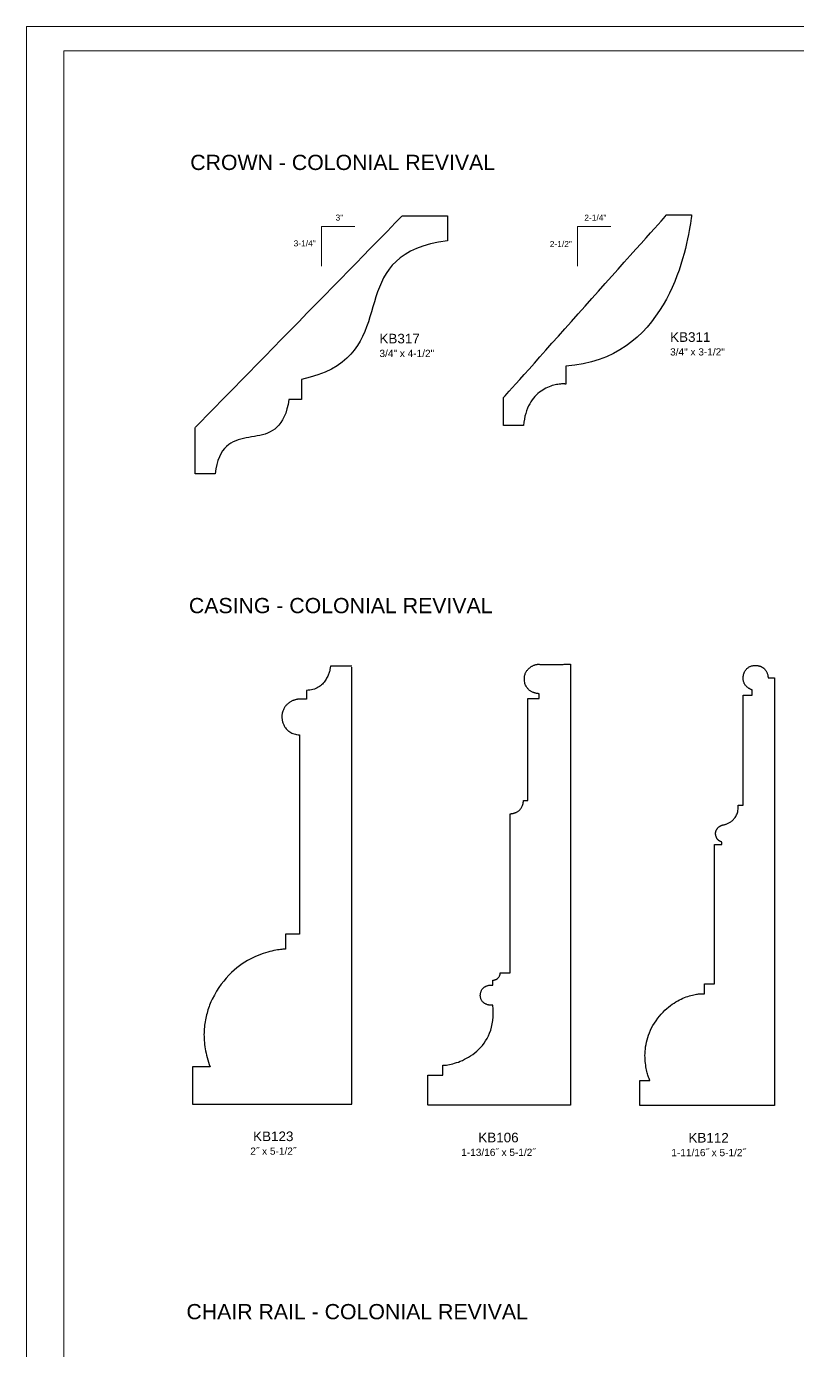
# Model space of a CAD drawing. Extents: x -7.6 to 42.7, y -9.8 to 27.2.
# Drawn here: x -7.64 to 1.99, y 10.69 to 27.23 of the extents above; entities that cross this region are included whole.
import ezdxf

# ---------------------------------------------------------------- set-up
doc = ezdxf.new("R2010")
doc.units = 0
doc.header["$MEASUREMENT"] = 0
doc.layers.add('DO NOT PLOT', color=2, linetype='Continuous', plot=False)
doc.layers.add('LAYER_1', color=7, linetype='Continuous')

# ---------------------------------------------------------------- blocks, each defined once
blk = doc.blocks.new('KB317')
at = {"flags": 128}
blk.add_lwpolyline([(3.153, 2.335), (3.04, 2.318), (2.938, 2.296), (2.846, 2.269), (2.763, 2.238), (2.688, 2.203), (2.622, 2.165), (2.562, 2.123), (2.51, 2.078), (2.463, 2.03), (2.422, 1.979), (2.386, 1.926), (2.354, 1.871), (2.326, 1.814), (2.301, 1.755), (2.279, 1.695), (2.258, 1.634), (2.239, 1.572), (2.221, 1.51), (2.202, 1.448), (2.183, 1.385), (2.164, 1.323), (2.142, 1.261), (2.118, 1.2), (2.091, 1.14), (2.061, 1.082), (2.027, 1.025), (1.988, 0.97), (1.944, 0.917), (1.894, 0.867), (1.837, 0.819), (1.774, 0.774), (1.702, 0.733), (1.623, 0.695), (1.534, 0.66), (1.436, 0.63), (1.329, 0.603), (1.328, 0.599), (1.328, 0.594), (1.328, 0.588), (1.328, 0.582), (1.328, 0.575), (1.328, 0.568), (1.328, 0.56), (1.328, 0.552), (1.328, 0.544), (1.328, 0.535), (1.328, 0.526), (1.328, 0.517), (1.328, 0.508), (1.328, 0.498), (1.328, 0.489), (1.328, 0.479), (1.328, 0.47), (1.328, 0.46), (1.328, 0.451), (1.328, 0.442), (1.328, 0.433), (1.328, 0.424), (1.328, 0.416), (1.328, 0.408), (1.328, 0.4), (1.328, 0.393), (1.328, 0.386), (1.328, 0.38), (1.328, 0.374), (1.328, 0.369), (1.328, 0.365), (1.328, 0.361), (1.328, 0.358), (1.328, 0.356), (1.328, 0.355), (1.328, 0.354), (1.328, 0.354), (1.327, 0.354), (1.325, 0.354), (1.323, 0.354), (1.32, 0.354), (1.317, 0.354), (1.313, 0.354), (1.309, 0.354), (1.304, 0.354), (1.299, 0.354), (1.293, 0.354), (1.288, 0.354), (1.282, 0.354), (1.276, 0.354), (1.27, 0.354), (1.263, 0.354), (1.257, 0.354), (1.25, 0.354), (1.244, 0.354), (1.237, 0.354), (1.231, 0.354), (1.225, 0.354), (1.219, 0.354), (1.213, 0.354), (1.207, 0.354), (1.202, 0.354), (1.197, 0.354), (1.192, 0.354), (1.188, 0.354), (1.184, 0.354), (1.18, 0.354), (1.178, 0.354), (1.175, 0.354), (1.174, 0.354), (1.173, 0.354), (1.172, 0.354), (1.162, 0.291), (1.148, 0.234), (1.133, 0.183), (1.114, 0.138), (1.094, 0.098), (1.072, 0.063), (1.048, 0.032), (1.022, 0.006), (0.995, -0.017), (0.966, -0.037), (0.937, -0.053), (0.906, -0.067), (0.874, -0.079), (0.841, -0.088), (0.808, -0.096), (0.775, -0.103), (0.741, -0.11), (0.707, -0.116), (0.673, -0.121), (0.639, -0.128), (0.605, -0.135), (0.573, -0.143), (0.54, -0.152), (0.509, -0.163), (0.478, -0.177), (0.449, -0.193), (0.421, -0.212), (0.394, -0.234), (0.369, -0.26), (0.345, -0.29), (0.324, -0.325), (0.304, -0.364), (0.287, -0.409), (0.272, -0.459), (0.26, -0.515), (0.25, -0.577), (0.249, -0.577), (0.248, -0.577), (0.245, -0.577), (0.241, -0.577), (0.237, -0.577), (0.231, -0.577), (0.225, -0.577), (0.218, -0.577), (0.211, -0.577), (0.203, -0.577), (0.194, -0.577), (0.185, -0.577), (0.176, -0.577), (0.166, -0.577), (0.156, -0.577), (0.146, -0.577), (0.135, -0.577), (0.125, -0.577), (0.115, -0.577), (0.104, -0.577), (0.094, -0.577), (0.084, -0.577), (0.074, -0.577), (0.065, -0.577), (0.056, -0.577), (0.047, -0.577), (0.039, -0.577), (0.032, -0.577), (0.025, -0.577), (0.019, -0.577), (0.013, -0.577), (0.009, -0.577), (0.005, -0.577), (0.002, -0.577), (0.001, -0.577), (0, -0.577), (0, -0.575), (0, -0.572), (0, -0.565), (0, -0.557), (0, -0.546), (0, -0.534), (0, -0.52), (0, -0.504), (0, -0.487), (0, -0.468), (0, -0.448), (0, -0.427), (0, -0.405), (0, -0.383), (0, -0.36), (0, -0.336), (0, -0.312), (0, -0.288), (0, -0.264), (0, -0.241), (0, -0.217), (0, -0.194), (0, -0.171), (0, -0.15), (0, -0.129), (0, -0.109), (0, -0.09), (0, -0.073), (0, -0.057), (0, -0.043), (0, -0.03), (0, -0.02), (0, -0.011), (0, -0.005), (0, -0.001), (0, 0), (0.006, 0.006), (0.023, 0.024), (0.051, 0.052), (0.089, 0.091), (0.136, 0.139), (0.192, 0.196), (0.256, 0.261), (0.327, 0.334), (0.404, 0.414), (0.488, 0.499), (0.577, 0.591), (0.671, 0.686), (0.769, 0.786), (0.87, 0.89), (0.974, 0.996), (1.08, 1.104), (1.187, 1.214), (1.294, 1.324), (1.402, 1.434), (1.509, 1.544), (1.615, 1.652), (1.719, 1.758), (1.82, 1.861), (1.918, 1.961), (2.011, 2.057), (2.1, 2.148), (2.184, 2.234), (2.262, 2.314), (2.333, 2.386), (2.397, 2.452), (2.453, 2.509), (2.5, 2.557), (2.538, 2.596), (2.566, 2.624), (2.583, 2.642), (2.589, 2.648), (2.59, 2.648), (2.594, 2.648), (2.6, 2.648), (2.608, 2.648), (2.618, 2.648), (2.631, 2.648), (2.644, 2.648), (2.66, 2.648), (2.677, 2.648), (2.695, 2.648), (2.715, 2.648), (2.735, 2.648), (2.756, 2.648), (2.778, 2.648), (2.801, 2.648), (2.824, 2.648), (2.847, 2.648), (2.871, 2.648), (2.894, 2.648), (2.918, 2.648), (2.941, 2.648), (2.963, 2.648), (2.985, 2.648), (3.006, 2.648), (3.027, 2.648), (3.046, 2.648), (3.065, 2.648), (3.082, 2.648), (3.097, 2.648), (3.111, 2.648), (3.123, 2.648), (3.133, 2.648), (3.142, 2.648), (3.148, 2.648), (3.151, 2.648), (3.153, 2.648), (3.153, 2.647), (3.153, 2.645), (3.153, 2.642), (3.153, 2.637), (3.153, 2.631), (3.153, 2.625), (3.153, 2.617), (3.153, 2.608), (3.153, 2.599), (3.153, 2.589), (3.153, 2.578), (3.153, 2.567), (3.153, 2.555), (3.153, 2.543), (3.153, 2.53), (3.153, 2.517), (3.153, 2.504), (3.153, 2.491), (3.153, 2.478), (3.153, 2.466), (3.153, 2.453), (3.153, 2.44), (3.153, 2.428), (3.153, 2.416), (3.153, 2.405), (3.153, 2.394), (3.153, 2.384), (3.153, 2.375), (3.153, 2.366), (3.153, 2.358), (3.153, 2.352), (3.153, 2.346), (3.153, 2.341), (3.153, 2.338), (3.153, 2.336)], dxfattribs=at)
blk = doc.blocks.new('KB311')
at = {"flags": 128}
blk.add_lwpolyline([(1.102, 1.236), (1.186, 1.33), (1.269, 1.423), (1.351, 1.515), (1.43, 1.604), (1.507, 1.69), (1.581, 1.773), (1.651, 1.851), (1.716, 1.925), (1.778, 1.994), (1.833, 2.056), (1.884, 2.112), (1.928, 2.162), (1.965, 2.203), (1.994, 2.237), (2.016, 2.261), (2.03, 2.276), (2.034, 2.281), (2.035, 2.281), (2.037, 2.281), (2.04, 2.281), (2.045, 2.281), (2.051, 2.281), (2.058, 2.281), (2.065, 2.281), (2.074, 2.281), (2.083, 2.281), (2.093, 2.281), (2.104, 2.281), (2.115, 2.281), (2.127, 2.281), (2.139, 2.281), (2.152, 2.281), (2.165, 2.281), (2.178, 2.281), (2.191, 2.281), (2.204, 2.281), (2.217, 2.281), (2.229, 2.281), (2.242, 2.281), (2.254, 2.281), (2.266, 2.281), (2.277, 2.281), (2.288, 2.281), (2.298, 2.281), (2.308, 2.281), (2.316, 2.281), (2.324, 2.281), (2.331, 2.281), (2.336, 2.281), (2.341, 2.281), (2.344, 2.281), (2.346, 2.281), (2.347, 2.281), (2.345, 2.263), (2.341, 2.239), (2.337, 2.209), (2.332, 2.173), (2.325, 2.132), (2.317, 2.086), (2.308, 2.035), (2.297, 1.981), (2.284, 1.923), (2.27, 1.862), (2.253, 1.798), (2.235, 1.731), (2.214, 1.663), (2.19, 1.592), (2.164, 1.521), (2.136, 1.448), (2.104, 1.375), (2.069, 1.302), (2.032, 1.229), (1.991, 1.156), (1.946, 1.085), (1.898, 1.014), (1.847, 0.946), (1.791, 0.88), (1.732, 0.816), (1.668, 0.755), (1.6, 0.698), (1.528, 0.644), (1.451, 0.595), (1.37, 0.549), (1.284, 0.509), (1.192, 0.474), (1.096, 0.444), (0.995, 0.421), (0.888, 0.403), (0.775, 0.393), (0.775, 0.393), (0.775, 0.391), (0.775, 0.389), (0.775, 0.385), (0.775, 0.381), (0.775, 0.376), (0.775, 0.371), (0.775, 0.365), (0.775, 0.358), (0.775, 0.35), (0.775, 0.343), (0.775, 0.334), (0.775, 0.326), (0.775, 0.317), (0.775, 0.308), (0.775, 0.299), (0.775, 0.289), (0.775, 0.28), (0.775, 0.27), (0.775, 0.261), (0.775, 0.252), (0.775, 0.243), (0.775, 0.234), (0.775, 0.225), (0.775, 0.217), (0.775, 0.209), (0.775, 0.202), (0.775, 0.195), (0.775, 0.189), (0.775, 0.183), (0.775, 0.178), (0.775, 0.174), (0.775, 0.171), (0.775, 0.168), (0.775, 0.167), (0.775, 0.166), (0.77, 0.168), (0.764, 0.169), (0.756, 0.17), (0.746, 0.17), (0.735, 0.17), (0.722, 0.169), (0.709, 0.168), (0.694, 0.167), (0.678, 0.164), (0.662, 0.161), (0.644, 0.158), (0.626, 0.153), (0.607, 0.148), (0.588, 0.141), (0.569, 0.134), (0.549, 0.125), (0.529, 0.116), (0.508, 0.105), (0.488, 0.093), (0.468, 0.08), (0.449, 0.065), (0.429, 0.049), (0.41, 0.032), (0.392, 0.013), (0.374, -0.007), (0.357, -0.029), (0.341, -0.053), (0.326, -0.078), (0.311, -0.106), (0.298, -0.135), (0.287, -0.166), (0.276, -0.199), (0.267, -0.233), (0.26, -0.27), (0.254, -0.31), (0.25, -0.351), (0.249, -0.351), (0.248, -0.351), (0.245, -0.351), (0.241, -0.351), (0.237, -0.351), (0.231, -0.351), (0.225, -0.351), (0.218, -0.351), (0.211, -0.351), (0.203, -0.351), (0.194, -0.351), (0.185, -0.351), (0.176, -0.351), (0.166, -0.351), (0.156, -0.351), (0.146, -0.351), (0.135, -0.351), (0.125, -0.351), (0.115, -0.351), (0.104, -0.351), (0.094, -0.351), (0.084, -0.351), (0.074, -0.351), (0.065, -0.351), (0.056, -0.351), (0.047, -0.351), (0.039, -0.351), (0.032, -0.351), (0.025, -0.351), (0.019, -0.351), (0.013, -0.351), (0.009, -0.351), (0.005, -0.351), (0.002, -0.351), (0.001, -0.351), (0, -0.351), (0, -0.35), (0, -0.348), (0, -0.344), (0, -0.339), (0, -0.332), (0, -0.325), (0, -0.316), (0, -0.307), (0, -0.296), (0, -0.285), (0, -0.273), (0, -0.26), (0, -0.247), (0, -0.233), (0, -0.219), (0, -0.205), (0, -0.19), (0, -0.175), (0, -0.161), (0, -0.146), (0, -0.132), (0, -0.118), (0, -0.104), (0, -0.091), (0, -0.078), (0, -0.066), (0, -0.055), (0, -0.044), (0, -0.035), (0, -0.026), (0, -0.018), (0, -0.012), (0, -0.007), (0, -0.003), (0, -0.001), (0, 0), (0.005, 0.005), (0.018, 0.02), (0.04, 0.045), (0.07, 0.078), (0.107, 0.12), (0.151, 0.169), (0.201, 0.225), (0.257, 0.288), (0.318, 0.356), (0.384, 0.43), (0.454, 0.509), (0.527, 0.591), (0.604, 0.678), (0.684, 0.767), (0.765, 0.858), (0.848, 0.951), (0.932, 1.046), (1.017, 1.141)], close=True, dxfattribs=at)
blk = doc.blocks.new('KB112')
at = {"flags": 128}
blk.add_lwpolyline([(0, 0), (-0.004, 0), (-0.015, 0), (-0.033, 0), (-0.058, 0), (-0.088, 0), (-0.124, 0), (-0.166, 0), (-0.212, 0), (-0.263, 0), (-0.317, 0), (-0.375, 0), (-0.436, 0), (-0.499, 0), (-0.565, 0), (-0.632, 0), (-0.701, 0), (-0.77, 0), (-0.84, 0), (-0.91, 0), (-0.98, 0), (-1.048, 0), (-1.116, 0), (-1.181, 0), (-1.245, 0), (-1.306, 0), (-1.364, 0), (-1.418, 0), (-1.469, 0), (-1.515, 0), (-1.556, 0), (-1.592, 0), (-1.623, 0), (-1.648, 0), (-1.666, 0), (-1.677, 0), (-1.681, 0), (-1.681, 0.001), (-1.681, 0.003), (-1.681, 0.006), (-1.681, 0.011), (-1.681, 0.016), (-1.681, 0.023), (-1.681, 0.031), (-1.681, 0.039), (-1.681, 0.049), (-1.681, 0.059), (-1.681, 0.07), (-1.681, 0.081), (-1.681, 0.093), (-1.681, 0.105), (-1.681, 0.118), (-1.681, 0.13), (-1.681, 0.143), (-1.681, 0.156), (-1.681, 0.169), (-1.681, 0.182), (-1.681, 0.195), (-1.681, 0.207), (-1.681, 0.22), (-1.681, 0.231), (-1.681, 0.243), (-1.681, 0.254), (-1.681, 0.264), (-1.681, 0.273), (-1.681, 0.282), (-1.681, 0.289), (-1.681, 0.296), (-1.681, 0.302), (-1.681, 0.306), (-1.681, 0.31), (-1.681, 0.312), (-1.681, 0.312), (-1.68, 0.312), (-1.68, 0.312), (-1.678, 0.312), (-1.676, 0.312), (-1.674, 0.312), (-1.671, 0.312), (-1.668, 0.312), (-1.665, 0.312), (-1.661, 0.312), (-1.657, 0.312), (-1.653, 0.312), (-1.648, 0.312), (-1.644, 0.312), (-1.639, 0.312), (-1.634, 0.312), (-1.629, 0.312), (-1.623, 0.312), (-1.618, 0.312), (-1.613, 0.312), (-1.608, 0.312), (-1.603, 0.312), (-1.598, 0.312), (-1.593, 0.312), (-1.588, 0.312), (-1.584, 0.312), (-1.579, 0.312), (-1.575, 0.312), (-1.571, 0.312), (-1.568, 0.312), (-1.565, 0.312), (-1.562, 0.312), (-1.56, 0.312), (-1.558, 0.312), (-1.557, 0.312), (-1.556, 0.312), (-1.556, 0.312), (-1.556, 0.313), (-1.557, 0.316), (-1.559, 0.32), (-1.561, 0.326), (-1.564, 0.334), (-1.568, 0.343), (-1.571, 0.353), (-1.575, 0.365), (-1.579, 0.378), (-1.584, 0.393), (-1.588, 0.408), (-1.592, 0.425), (-1.596, 0.444), (-1.6, 0.463), (-1.604, 0.483), (-1.607, 0.504), (-1.61, 0.527), (-1.612, 0.55), (-1.614, 0.574), (-1.615, 0.598), (-1.616, 0.624), (-1.615, 0.65), (-1.614, 0.677), (-1.611, 0.704), (-1.608, 0.732), (-1.603, 0.76), (-1.597, 0.789), (-1.59, 0.818), (-1.582, 0.848), (-1.572, 0.877), (-1.561, 0.907), (-1.548, 0.938), (-1.533, 0.968), (-1.516, 0.998), (-1.498, 1.028), (-1.478, 1.058), (-1.456, 1.088), (-1.434, 1.115), (-1.412, 1.141), (-1.39, 1.165), (-1.367, 1.188), (-1.344, 1.209), (-1.322, 1.229), (-1.299, 1.247), (-1.276, 1.264), (-1.253, 1.279), (-1.23, 1.294), (-1.208, 1.307), (-1.186, 1.318), (-1.164, 1.329), (-1.142, 1.339), (-1.121, 1.348), (-1.101, 1.355), (-1.081, 1.362), (-1.061, 1.368), (-1.042, 1.374), (-1.024, 1.378), (-1.007, 1.382), (-0.99, 1.385), (-0.975, 1.388), (-0.96, 1.39), (-0.946, 1.392), (-0.933, 1.393), (-0.922, 1.394), (-0.911, 1.394), (-0.902, 1.395), (-0.894, 1.395), (-0.887, 1.395), (-0.882, 1.395), (-0.878, 1.395), (-0.876, 1.395), (-0.875, 1.394), (-0.875, 1.395), (-0.875, 1.396), (-0.875, 1.397), (-0.875, 1.399), (-0.875, 1.401), (-0.875, 1.404), (-0.875, 1.407), (-0.875, 1.41), (-0.875, 1.414), (-0.875, 1.418), (-0.875, 1.422), (-0.875, 1.427), (-0.875, 1.432), (-0.875, 1.436), (-0.875, 1.441), (-0.875, 1.447), (-0.875, 1.452), (-0.875, 1.457), (-0.875, 1.462), (-0.875, 1.467), (-0.875, 1.472), (-0.875, 1.477), (-0.875, 1.482), (-0.875, 1.487), (-0.875, 1.492), (-0.875, 1.496), (-0.875, 1.5), (-0.875, 1.504), (-0.875, 1.507), (-0.875, 1.51), (-0.875, 1.513), (-0.875, 1.515), (-0.875, 1.517), (-0.875, 1.518), (-0.875, 1.519), (-0.875, 1.519), (-0.875, 1.519), (-0.874, 1.519), (-0.873, 1.519), (-0.871, 1.519), (-0.868, 1.519), (-0.866, 1.519), (-0.863, 1.519), (-0.859, 1.519), (-0.855, 1.519), (-0.851, 1.519), (-0.847, 1.519), (-0.843, 1.519), (-0.838, 1.519), (-0.833, 1.519), (-0.828, 1.519), (-0.823, 1.519), (-0.818, 1.519), (-0.812, 1.519), (-0.807, 1.519), (-0.802, 1.519), (-0.797, 1.519), (-0.792, 1.519), (-0.787, 1.519), (-0.782, 1.519), (-0.778, 1.519), (-0.774, 1.519), (-0.769, 1.519), (-0.766, 1.519), (-0.762, 1.519), (-0.759, 1.519), (-0.757, 1.519), (-0.754, 1.519), (-0.752, 1.519), (-0.751, 1.519), (-0.75, 1.519), (-0.75, 1.519), (-0.75, 1.523), (-0.75, 1.535), (-0.75, 1.554), (-0.75, 1.579), (-0.75, 1.611), (-0.75, 1.648), (-0.75, 1.691), (-0.75, 1.739), (-0.75, 1.791), (-0.75, 1.847), (-0.75, 1.907), (-0.75, 1.97), (-0.75, 2.036), (-0.75, 2.104), (-0.75, 2.173), (-0.75, 2.244), (-0.75, 2.316), (-0.75, 2.389), (-0.75, 2.461), (-0.75, 2.533), (-0.75, 2.604), (-0.75, 2.674), (-0.75, 2.742), (-0.75, 2.807), (-0.75, 2.87), (-0.75, 2.93), (-0.75, 2.986), (-0.75, 3.039), (-0.75, 3.086), (-0.75, 3.129), (-0.75, 3.167), (-0.75, 3.198), (-0.75, 3.224), (-0.75, 3.243), (-0.75, 3.254), (-0.75, 3.258), (-0.75, 3.258), (-0.749, 3.258), (-0.748, 3.258), (-0.747, 3.258), (-0.745, 3.258), (-0.743, 3.258), (-0.741, 3.258), (-0.738, 3.258), (-0.735, 3.258), (-0.732, 3.258), (-0.729, 3.258), (-0.726, 3.258), (-0.722, 3.258), (-0.718, 3.258), (-0.715, 3.258), (-0.711, 3.258), (-0.707, 3.258), (-0.703, 3.258), (-0.699, 3.258), (-0.695, 3.258), (-0.691, 3.258), (-0.688, 3.258), (-0.684, 3.258), (-0.681, 3.258), (-0.677, 3.258), (-0.674, 3.258), (-0.671, 3.258), (-0.668, 3.258), (-0.665, 3.258), (-0.663, 3.258), (-0.661, 3.258), (-0.659, 3.258), (-0.658, 3.258), (-0.657, 3.258), (-0.656, 3.258), (-0.656, 3.258), (-0.656, 3.258), (-0.656, 3.258), (-0.656, 3.259), (-0.656, 3.259), (-0.656, 3.26), (-0.656, 3.26), (-0.656, 3.261), (-0.656, 3.262), (-0.656, 3.263), (-0.656, 3.264), (-0.656, 3.265), (-0.656, 3.266), (-0.656, 3.267), (-0.656, 3.269), (-0.656, 3.27), (-0.656, 3.271), (-0.656, 3.272), (-0.656, 3.274), (-0.656, 3.275), (-0.656, 3.276), (-0.656, 3.278), (-0.656, 3.279), (-0.656, 3.28), (-0.656, 3.281), (-0.656, 3.282), (-0.656, 3.283), (-0.656, 3.284), (-0.656, 3.285), (-0.656, 3.286), (-0.656, 3.287), (-0.656, 3.288), (-0.656, 3.288), (-0.656, 3.289), (-0.656, 3.289), (-0.656, 3.289), (-0.656, 3.289), (-0.656, 3.289), (-0.657, 3.29), (-0.658, 3.29), (-0.659, 3.29), (-0.66, 3.29), (-0.662, 3.291), (-0.664, 3.292), (-0.666, 3.293), (-0.669, 3.293), (-0.671, 3.295), (-0.674, 3.296), (-0.677, 3.297), (-0.68, 3.299), (-0.683, 3.301), (-0.686, 3.303), (-0.689, 3.305), (-0.693, 3.307), (-0.696, 3.31), (-0.699, 3.313), (-0.702, 3.316), (-0.706, 3.319), (-0.709, 3.322), (-0.712, 3.326), (-0.715, 3.33), (-0.718, 3.334), (-0.72, 3.339), (-0.723, 3.344), (-0.725, 3.349), (-0.727, 3.354), (-0.729, 3.36), (-0.731, 3.366), (-0.732, 3.373), (-0.733, 3.379), (-0.734, 3.386), (-0.734, 3.394), (-0.734, 3.402), (-0.734, 3.408), (-0.733, 3.415), (-0.731, 3.421), (-0.73, 3.427), (-0.728, 3.432), (-0.726, 3.438), (-0.723, 3.443), (-0.721, 3.448), (-0.718, 3.452), (-0.715, 3.457), (-0.712, 3.461), (-0.709, 3.464), (-0.706, 3.468), (-0.702, 3.472), (-0.699, 3.475), (-0.695, 3.478), (-0.692, 3.481), (-0.688, 3.483), (-0.685, 3.486), (-0.681, 3.488), (-0.678, 3.49), (-0.675, 3.492), (-0.671, 3.494), (-0.668, 3.495), (-0.665, 3.497), (-0.662, 3.498), (-0.66, 3.499), (-0.657, 3.5), (-0.655, 3.501), (-0.653, 3.501), (-0.651, 3.502), (-0.65, 3.502), (-0.648, 3.503), (-0.648, 3.503), (-0.647, 3.503), (-0.647, 3.503), (-0.646, 3.503), (-0.645, 3.503), (-0.643, 3.504), (-0.64, 3.504), (-0.636, 3.505), (-0.632, 3.506), (-0.626, 3.507), (-0.621, 3.509), (-0.615, 3.511), (-0.608, 3.513), (-0.601, 3.515), (-0.594, 3.518), (-0.586, 3.521), (-0.578, 3.525), (-0.57, 3.529), (-0.562, 3.533), (-0.553, 3.538), (-0.545, 3.544), (-0.537, 3.55), (-0.528, 3.556), (-0.52, 3.563), (-0.512, 3.571), (-0.505, 3.579), (-0.497, 3.588), (-0.49, 3.597), (-0.484, 3.607), (-0.478, 3.618), (-0.472, 3.63), (-0.467, 3.642), (-0.463, 3.655), (-0.459, 3.669), (-0.457, 3.684), (-0.454, 3.699), (-0.453, 3.716), (-0.453, 3.733), (-0.454, 3.751), (-0.453, 3.751), (-0.453, 3.751), (-0.452, 3.751), (-0.451, 3.751), (-0.45, 3.751), (-0.449, 3.751), (-0.447, 3.751), (-0.446, 3.751), (-0.444, 3.751), (-0.442, 3.751), (-0.44, 3.751), (-0.437, 3.751), (-0.435, 3.751), (-0.433, 3.751), (-0.43, 3.751), (-0.428, 3.751), (-0.425, 3.751), (-0.422, 3.751), (-0.42, 3.751), (-0.417, 3.751), (-0.415, 3.751), (-0.412, 3.751), (-0.41, 3.751), (-0.407, 3.751), (-0.405, 3.751), (-0.403, 3.751), (-0.401, 3.751), (-0.399, 3.751), (-0.397, 3.751), (-0.396, 3.751), (-0.394, 3.751), (-0.393, 3.751), (-0.392, 3.751), (-0.392, 3.751), (-0.391, 3.751), (-0.391, 3.751), (-0.391, 3.754), (-0.391, 3.763), (-0.391, 3.778), (-0.391, 3.798), (-0.391, 3.823), (-0.391, 3.853), (-0.391, 3.887), (-0.391, 3.924), (-0.391, 3.966), (-0.391, 4.01), (-0.391, 4.058), (-0.391, 4.107), (-0.391, 4.159), (-0.391, 4.213), (-0.391, 4.268), (-0.391, 4.324), (-0.391, 4.381), (-0.391, 4.438), (-0.391, 4.496), (-0.391, 4.553), (-0.391, 4.609), (-0.391, 4.664), (-0.391, 4.717), (-0.391, 4.769), (-0.391, 4.819), (-0.391, 4.867), (-0.391, 4.911), (-0.391, 4.952), (-0.391, 4.99), (-0.391, 5.024), (-0.391, 5.054), (-0.391, 5.079), (-0.391, 5.099), (-0.391, 5.114), (-0.391, 5.123), (-0.391, 5.126), (-0.391, 5.126), (-0.39, 5.126), (-0.389, 5.126), (-0.387, 5.126), (-0.385, 5.126), (-0.383, 5.126), (-0.38, 5.126), (-0.377, 5.126), (-0.373, 5.126), (-0.37, 5.126), (-0.366, 5.126), (-0.362, 5.126), (-0.358, 5.126), (-0.353, 5.126), (-0.349, 5.126), (-0.344, 5.126), (-0.339, 5.126), (-0.335, 5.126), (-0.33, 5.126), (-0.325, 5.126), (-0.321, 5.126), (-0.316, 5.126), (-0.312, 5.126), (-0.308, 5.126), (-0.303, 5.126), (-0.3, 5.126), (-0.296, 5.126), (-0.293, 5.126), (-0.289, 5.126), (-0.287, 5.126), (-0.284, 5.126), (-0.282, 5.126), (-0.281, 5.126), (-0.279, 5.126), (-0.279, 5.126), (-0.278, 5.126), (-0.278, 5.126), (-0.278, 5.126), (-0.278, 5.127), (-0.278, 5.128), (-0.278, 5.129), (-0.278, 5.131), (-0.278, 5.132), (-0.278, 5.134), (-0.278, 5.136), (-0.278, 5.138), (-0.278, 5.14), (-0.278, 5.143), (-0.278, 5.145), (-0.278, 5.148), (-0.278, 5.15), (-0.278, 5.153), (-0.278, 5.155), (-0.278, 5.158), (-0.278, 5.161), (-0.278, 5.163), (-0.278, 5.166), (-0.278, 5.169), (-0.278, 5.171), (-0.278, 5.174), (-0.278, 5.176), (-0.278, 5.178), (-0.278, 5.18), (-0.278, 5.182), (-0.278, 5.184), (-0.278, 5.186), (-0.278, 5.187), (-0.278, 5.188), (-0.278, 5.189), (-0.278, 5.19), (-0.278, 5.19), (-0.278, 5.19), (-0.279, 5.19), (-0.28, 5.191), (-0.281, 5.191), (-0.283, 5.192), (-0.286, 5.193), (-0.289, 5.194), (-0.292, 5.195), (-0.296, 5.197), (-0.3, 5.199), (-0.304, 5.201), (-0.309, 5.204), (-0.313, 5.206), (-0.318, 5.209), (-0.323, 5.213), (-0.329, 5.216), (-0.334, 5.22), (-0.339, 5.225), (-0.344, 5.229), (-0.349, 5.234), (-0.354, 5.239), (-0.359, 5.245), (-0.364, 5.251), (-0.368, 5.258), (-0.372, 5.265), (-0.376, 5.272), (-0.38, 5.28), (-0.383, 5.288), (-0.385, 5.296), (-0.387, 5.305), (-0.389, 5.314), (-0.39, 5.324), (-0.391, 5.335), (-0.39, 5.345), (-0.39, 5.357), (-0.388, 5.369), (-0.386, 5.381), (-0.382, 5.393), (-0.378, 5.405), (-0.373, 5.415), (-0.368, 5.425), (-0.362, 5.434), (-0.356, 5.442), (-0.35, 5.45), (-0.344, 5.456), (-0.337, 5.462), (-0.33, 5.468), (-0.323, 5.473), (-0.316, 5.477), (-0.309, 5.481), (-0.302, 5.484), (-0.295, 5.487), (-0.287, 5.49), (-0.28, 5.492), (-0.273, 5.493), (-0.266, 5.494), (-0.259, 5.495), (-0.252, 5.496), (-0.246, 5.496), (-0.239, 5.496), (-0.233, 5.496), (-0.227, 5.496), (-0.222, 5.496), (-0.217, 5.495), (-0.212, 5.495), (-0.208, 5.494), (-0.204, 5.493), (-0.201, 5.493), (-0.198, 5.492), (-0.196, 5.492), (-0.194, 5.491), (-0.193, 5.491), (-0.193, 5.491), (-0.193, 5.491), (-0.192, 5.491), (-0.191, 5.49), (-0.189, 5.49), (-0.187, 5.489), (-0.185, 5.489), (-0.182, 5.488), (-0.179, 5.487), (-0.176, 5.486), (-0.172, 5.484), (-0.169, 5.482), (-0.165, 5.481), (-0.161, 5.478), (-0.156, 5.476), (-0.152, 5.473), (-0.147, 5.471), (-0.143, 5.467), (-0.138, 5.464), (-0.134, 5.46), (-0.129, 5.456), (-0.124, 5.452), (-0.12, 5.447), (-0.115, 5.442), (-0.111, 5.437), (-0.107, 5.431), (-0.103, 5.425), (-0.099, 5.418), (-0.096, 5.411), (-0.092, 5.404), (-0.089, 5.396), (-0.087, 5.388), (-0.084, 5.379), (-0.082, 5.37), (-0.081, 5.361), (-0.079, 5.351), (-0.079, 5.34), (-0.078, 5.34), (-0.078, 5.34), (-0.077, 5.34), (-0.076, 5.34), (-0.074, 5.34), (-0.073, 5.34), (-0.071, 5.34), (-0.069, 5.34), (-0.066, 5.34), (-0.064, 5.34), (-0.061, 5.34), (-0.058, 5.34), (-0.055, 5.34), (-0.052, 5.34), (-0.049, 5.34), (-0.046, 5.34), (-0.043, 5.34), (-0.039, 5.34), (-0.036, 5.34), (-0.033, 5.34), (-0.03, 5.34), (-0.026, 5.34), (-0.023, 5.34), (-0.02, 5.34), (-0.018, 5.34), (-0.015, 5.34), (-0.012, 5.34), (-0.01, 5.34), (-0.008, 5.34), (-0.006, 5.34), (-0.004, 5.34), (-0.003, 5.34), (-0.002, 5.34), (-0.001, 5.34), (0, 5.34), (0, 5.34), (0, 5.328), (0, 5.293), (0, 5.235), (0, 5.157), (0, 5.06), (0, 4.945), (0, 4.813), (0, 4.666), (0, 4.506), (0, 4.333), (0, 4.149), (0, 3.956), (0, 3.754), (0, 3.546), (0, 3.332), (0, 3.113), (0, 2.892), (0, 2.67), (0, 2.448), (0, 2.227), (0, 2.009), (0, 1.795), (0, 1.586), (0, 1.385), (0, 1.191), (0, 1.007), (0, 0.834), (0, 0.674), (0, 0.527), (0, 0.396), (0, 0.28), (0, 0.183), (0, 0.105), (0, 0.048), (0, 0)], dxfattribs=at)
blk = doc.blocks.new('KB123')
at = {"color": 7, "flags": 128}
blk.add_lwpolyline([(0, 5.472), (-0.001, 5.472), (-0.002, 5.472), (-0.005, 5.472), (-0.009, 5.472), (-0.014, 5.472), (-0.02, 5.472), (-0.026, 5.472), (-0.034, 5.472), (-0.042, 5.472), (-0.05, 5.472), (-0.06, 5.472), (-0.069, 5.472), (-0.079, 5.472), (-0.09, 5.472), (-0.101, 5.472), (-0.111, 5.472), (-0.123, 5.472), (-0.134, 5.472), (-0.145, 5.472), (-0.156, 5.472), (-0.167, 5.472), (-0.177, 5.472), (-0.188, 5.472), (-0.198, 5.472), (-0.208, 5.472), (-0.217, 5.472), (-0.226, 5.472), (-0.234, 5.472), (-0.241, 5.472), (-0.248, 5.472), (-0.253, 5.472), (-0.258, 5.472), (-0.262, 5.472), (-0.265, 5.472), (-0.267, 5.472), (-0.267, 5.472), (-0.267, 5.471), (-0.268, 5.469), (-0.268, 5.466), (-0.269, 5.462), (-0.27, 5.456), (-0.271, 5.45), (-0.272, 5.442), (-0.274, 5.434), (-0.276, 5.425), (-0.278, 5.415), (-0.281, 5.405), (-0.285, 5.394), (-0.289, 5.382), (-0.293, 5.37), (-0.298, 5.358), (-0.303, 5.346), (-0.309, 5.333), (-0.316, 5.321), (-0.323, 5.308), (-0.331, 5.296), (-0.339, 5.283), (-0.348, 5.271), (-0.358, 5.26), (-0.369, 5.248), (-0.381, 5.237), (-0.393, 5.227), (-0.407, 5.217), (-0.421, 5.208), (-0.436, 5.2), (-0.452, 5.192), (-0.469, 5.186), (-0.487, 5.18), (-0.506, 5.176), (-0.526, 5.173), (-0.547, 5.171), (-0.569, 5.17), (-0.569, 5.17), (-0.569, 5.169), (-0.569, 5.168), (-0.569, 5.166), (-0.569, 5.164), (-0.569, 5.162), (-0.569, 5.159), (-0.569, 5.156), (-0.569, 5.152), (-0.569, 5.149), (-0.569, 5.145), (-0.569, 5.141), (-0.569, 5.137), (-0.569, 5.133), (-0.569, 5.128), (-0.569, 5.124), (-0.569, 5.119), (-0.569, 5.114), (-0.569, 5.11), (-0.569, 5.105), (-0.569, 5.101), (-0.569, 5.096), (-0.569, 5.092), (-0.569, 5.088), (-0.569, 5.084), (-0.569, 5.08), (-0.569, 5.076), (-0.569, 5.073), (-0.569, 5.07), (-0.569, 5.067), (-0.569, 5.065), (-0.569, 5.063), (-0.569, 5.061), (-0.569, 5.06), (-0.569, 5.059), (-0.569, 5.059), (-0.57, 5.059), (-0.57, 5.059), (-0.571, 5.059), (-0.573, 5.059), (-0.575, 5.059), (-0.577, 5.059), (-0.579, 5.059), (-0.582, 5.059), (-0.585, 5.059), (-0.588, 5.059), (-0.592, 5.059), (-0.596, 5.059), (-0.599, 5.059), (-0.603, 5.059), (-0.607, 5.058), (-0.612, 5.058), (-0.616, 5.058), (-0.62, 5.058), (-0.624, 5.058), (-0.628, 5.058), (-0.632, 5.058), (-0.636, 5.058), (-0.64, 5.058), (-0.644, 5.058), (-0.648, 5.058), (-0.651, 5.058), (-0.655, 5.058), (-0.658, 5.058), (-0.66, 5.058), (-0.663, 5.058), (-0.665, 5.058), (-0.667, 5.058), (-0.668, 5.058), (-0.669, 5.058), (-0.67, 5.058), (-0.67, 5.058), (-0.675, 5.058), (-0.68, 5.058), (-0.685, 5.057), (-0.691, 5.056), (-0.697, 5.055), (-0.704, 5.053), (-0.71, 5.051), (-0.717, 5.049), (-0.724, 5.047), (-0.731, 5.044), (-0.738, 5.041), (-0.745, 5.038), (-0.753, 5.034), (-0.76, 5.03), (-0.768, 5.026), (-0.775, 5.021), (-0.782, 5.016), (-0.79, 5.011), (-0.797, 5.005), (-0.804, 4.999), (-0.811, 4.993), (-0.817, 4.986), (-0.824, 4.979), (-0.83, 4.971), (-0.836, 4.964), (-0.842, 4.955), (-0.847, 4.946), (-0.852, 4.937), (-0.856, 4.928), (-0.86, 4.918), (-0.864, 4.908), (-0.867, 4.897), (-0.87, 4.886), (-0.872, 4.874), (-0.874, 4.862), (-0.875, 4.849), (-0.875, 4.849), (-0.875, 4.847), (-0.875, 4.845), (-0.875, 4.842), (-0.875, 4.838), (-0.874, 4.833), (-0.874, 4.827), (-0.874, 4.821), (-0.873, 4.815), (-0.872, 4.808), (-0.871, 4.8), (-0.869, 4.792), (-0.867, 4.783), (-0.865, 4.775), (-0.862, 4.766), (-0.859, 4.756), (-0.856, 4.747), (-0.852, 4.738), (-0.847, 4.728), (-0.842, 4.719), (-0.836, 4.709), (-0.829, 4.7), (-0.822, 4.691), (-0.814, 4.682), (-0.806, 4.674), (-0.796, 4.665), (-0.786, 4.658), (-0.775, 4.65), (-0.763, 4.643), (-0.751, 4.637), (-0.737, 4.631), (-0.722, 4.626), (-0.706, 4.622), (-0.69, 4.619), (-0.672, 4.616), (-0.653, 4.614), (-0.653, 4.609), (-0.653, 4.592), (-0.653, 4.565), (-0.653, 4.529), (-0.653, 4.484), (-0.653, 4.43), (-0.653, 4.368), (-0.653, 4.3), (-0.653, 4.225), (-0.653, 4.145), (-0.653, 4.059), (-0.653, 3.969), (-0.653, 3.875), (-0.653, 3.777), (-0.653, 3.677), (-0.653, 3.576), (-0.653, 3.473), (-0.653, 3.369), (-0.653, 3.265), (-0.653, 3.162), (-0.653, 3.061), (-0.653, 2.961), (-0.653, 2.863), (-0.653, 2.769), (-0.653, 2.679), (-0.653, 2.593), (-0.653, 2.513), (-0.653, 2.438), (-0.653, 2.37), (-0.653, 2.308), (-0.653, 2.254), (-0.653, 2.209), (-0.653, 2.173), (-0.653, 2.146), (-0.653, 2.129), (-0.653, 2.124), (-0.653, 2.124), (-0.654, 2.124), (-0.656, 2.124), (-0.659, 2.124), (-0.662, 2.124), (-0.666, 2.124), (-0.67, 2.124), (-0.675, 2.124), (-0.68, 2.124), (-0.686, 2.124), (-0.692, 2.124), (-0.698, 2.124), (-0.705, 2.124), (-0.712, 2.124), (-0.719, 2.124), (-0.726, 2.124), (-0.733, 2.124), (-0.74, 2.124), (-0.748, 2.124), (-0.755, 2.124), (-0.762, 2.124), (-0.769, 2.124), (-0.776, 2.124), (-0.783, 2.124), (-0.789, 2.124), (-0.795, 2.124), (-0.801, 2.124), (-0.806, 2.124), (-0.811, 2.124), (-0.815, 2.124), (-0.819, 2.124), (-0.822, 2.124), (-0.825, 2.124), (-0.827, 2.124), (-0.828, 2.124), (-0.828, 2.124), (-0.828, 2.123), (-0.828, 2.122), (-0.828, 2.12), (-0.828, 2.117), (-0.828, 2.114), (-0.828, 2.11), (-0.828, 2.105), (-0.828, 2.1), (-0.828, 2.094), (-0.828, 2.088), (-0.828, 2.082), (-0.828, 2.075), (-0.828, 2.068), (-0.828, 2.061), (-0.828, 2.053), (-0.828, 2.045), (-0.828, 2.038), (-0.828, 2.03), (-0.828, 2.022), (-0.828, 2.014), (-0.828, 2.007), (-0.828, 1.999), (-0.828, 1.992), (-0.828, 1.985), (-0.828, 1.978), (-0.828, 1.972), (-0.828, 1.965), (-0.828, 1.96), (-0.828, 1.955), (-0.828, 1.95), (-0.828, 1.946), (-0.828, 1.943), (-0.828, 1.94), (-0.828, 1.938), (-0.828, 1.937), (-0.828, 1.936), (-0.829, 1.936), (-0.834, 1.936), (-0.84, 1.936), (-0.849, 1.935), (-0.861, 1.935), (-0.875, 1.933), (-0.891, 1.932), (-0.908, 1.929), (-0.928, 1.927), (-0.95, 1.923), (-0.973, 1.919), (-0.998, 1.913), (-1.024, 1.907), (-1.051, 1.9), (-1.08, 1.891), (-1.109, 1.882), (-1.14, 1.871), (-1.171, 1.859), (-1.203, 1.845), (-1.236, 1.83), (-1.269, 1.813), (-1.303, 1.795), (-1.337, 1.774), (-1.37, 1.752), (-1.404, 1.728), (-1.438, 1.702), (-1.472, 1.674), (-1.505, 1.644), (-1.537, 1.611), (-1.569, 1.576), (-1.601, 1.539), (-1.631, 1.499), (-1.661, 1.457), (-1.69, 1.412), (-1.717, 1.364), (-1.743, 1.314), (-1.751, 1.295), (-1.76, 1.277), (-1.768, 1.257), (-1.776, 1.238), (-1.783, 1.219), (-1.79, 1.199), (-1.797, 1.179), (-1.803, 1.159), (-1.809, 1.138), (-1.815, 1.117), (-1.82, 1.096), (-1.825, 1.075), (-1.829, 1.053), (-1.833, 1.031), (-1.837, 1.009), (-1.84, 0.986), (-1.842, 0.964), (-1.844, 0.94), (-1.846, 0.917), (-1.846, 0.893), (-1.847, 0.869), (-1.846, 0.845), (-1.845, 0.82), (-1.844, 0.795), (-1.842, 0.77), (-1.839, 0.744), (-1.835, 0.718), (-1.831, 0.692), (-1.826, 0.665), (-1.821, 0.638), (-1.815, 0.611), (-1.807, 0.583), (-1.8, 0.555), (-1.791, 0.527), (-1.782, 0.498), (-1.771, 0.469), (-1.772, 0.469), (-1.773, 0.469), (-1.776, 0.469), (-1.779, 0.469), (-1.783, 0.469), (-1.788, 0.469), (-1.793, 0.469), (-1.799, 0.469), (-1.806, 0.469), (-1.813, 0.469), (-1.82, 0.469), (-1.828, 0.469), (-1.836, 0.469), (-1.845, 0.469), (-1.854, 0.469), (-1.863, 0.469), (-1.872, 0.469), (-1.881, 0.469), (-1.89, 0.469), (-1.899, 0.469), (-1.908, 0.469), (-1.917, 0.469), (-1.925, 0.469), (-1.933, 0.469), (-1.941, 0.469), (-1.949, 0.469), (-1.956, 0.469), (-1.962, 0.469), (-1.968, 0.469), (-1.974, 0.469), (-1.979, 0.469), (-1.983, 0.469), (-1.986, 0.469), (-1.988, 0.469), (-1.99, 0.469), (-1.99, 0.469), (-1.99, 0.468), (-1.99, 0.465), (-1.99, 0.46), (-1.99, 0.453), (-1.99, 0.444), (-1.99, 0.434), (-1.99, 0.422), (-1.99, 0.41), (-1.99, 0.395), (-1.99, 0.38), (-1.99, 0.364), (-1.99, 0.347), (-1.99, 0.33), (-1.99, 0.311), (-1.99, 0.292), (-1.99, 0.273), (-1.99, 0.254), (-1.99, 0.234), (-1.99, 0.215), (-1.99, 0.195), (-1.99, 0.176), (-1.99, 0.158), (-1.99, 0.139), (-1.99, 0.122), (-1.99, 0.105), (-1.99, 0.088), (-1.99, 0.073), (-1.99, 0.059), (-1.99, 0.046), (-1.99, 0.035), (-1.99, 0.025), (-1.99, 0.016), (-1.99, 0.009), (-1.99, 0.004), (-1.99, 0.001), (-1.99, 0), (-1.986, 0), (-1.972, 0), (-1.951, 0), (-1.922, 0), (-1.886, 0), (-1.843, 0), (-1.794, 0), (-1.739, 0), (-1.679, 0), (-1.615, 0), (-1.546, 0), (-1.474, 0), (-1.399, 0), (-1.321, 0), (-1.242, 0), (-1.16, 0), (-1.078, 0), (-0.995, 0), (-0.912, 0), (-0.83, 0), (-0.749, 0), (-0.669, 0), (-0.591, 0), (-0.516, 0), (-0.444, 0), (-0.375, 0), (-0.311, 0), (-0.251, 0), (-0.196, 0), (-0.147, 0), (-0.105, 0), (-0.068, 0), (-0.039, 0), (-0.018, 0), (-0.005, 0), (0, 0), (0, 0.012), (0, 0.049), (0, 0.108), (0, 0.188), (0, 0.287), (0, 0.405), (0, 0.54), (0, 0.691), (0, 0.855), (0, 1.032), (0, 1.22), (0, 1.419), (0, 1.625), (0, 1.839), (0, 2.058), (0, 2.282), (0, 2.508), (0, 2.736), (0, 2.964), (0, 3.19), (0, 3.414), (0, 3.633), (0, 3.847), (0, 4.053), (0, 4.251), (0, 4.44), (0, 4.617), (0, 4.781), (0, 4.932), (0, 5.067), (0, 5.185), (0, 5.284), (0, 5.364), (0, 5.423), (0, 5.459)], dxfattribs=at)
blk = doc.blocks.new('KB106')
at = {"flags": 128}
blk.add_lwpolyline([(-1.781, 0), (-1.781, 0.001), (-1.781, 0.003), (-1.781, 0.007), (-1.781, 0.013), (-1.781, 0.02), (-1.781, 0.028), (-1.781, 0.037), (-1.781, 0.047), (-1.781, 0.059), (-1.781, 0.071), (-1.781, 0.084), (-1.781, 0.097), (-1.781, 0.111), (-1.781, 0.126), (-1.781, 0.141), (-1.781, 0.156), (-1.781, 0.172), (-1.781, 0.187), (-1.781, 0.203), (-1.781, 0.219), (-1.781, 0.234), (-1.781, 0.249), (-1.781, 0.264), (-1.781, 0.278), (-1.781, 0.291), (-1.781, 0.304), (-1.781, 0.316), (-1.781, 0.328), (-1.781, 0.338), (-1.781, 0.347), (-1.781, 0.355), (-1.781, 0.362), (-1.781, 0.368), (-1.781, 0.372), (-1.781, 0.374), (-1.781, 0.375), (-1.781, 0.375), (-1.779, 0.375), (-1.777, 0.375), (-1.775, 0.375), (-1.771, 0.375), (-1.767, 0.375), (-1.763, 0.375), (-1.757, 0.375), (-1.752, 0.375), (-1.746, 0.375), (-1.739, 0.375), (-1.733, 0.375), (-1.725, 0.375), (-1.718, 0.375), (-1.711, 0.375), (-1.703, 0.375), (-1.695, 0.375), (-1.687, 0.375), (-1.68, 0.375), (-1.672, 0.375), (-1.664, 0.375), (-1.657, 0.375), (-1.649, 0.375), (-1.642, 0.375), (-1.635, 0.375), (-1.629, 0.375), (-1.623, 0.375), (-1.617, 0.375), (-1.612, 0.375), (-1.608, 0.375), (-1.604, 0.375), (-1.6, 0.375), (-1.597, 0.375), (-1.595, 0.375), (-1.594, 0.375), (-1.594, 0.375), (-1.594, 0.375), (-1.594, 0.376), (-1.594, 0.377), (-1.594, 0.379), (-1.594, 0.382), (-1.594, 0.384), (-1.594, 0.387), (-1.594, 0.391), (-1.594, 0.395), (-1.594, 0.399), (-1.594, 0.403), (-1.594, 0.407), (-1.594, 0.412), (-1.594, 0.417), (-1.594, 0.422), (-1.594, 0.427), (-1.594, 0.432), (-1.594, 0.437), (-1.594, 0.443), (-1.594, 0.448), (-1.594, 0.453), (-1.594, 0.458), (-1.594, 0.463), (-1.594, 0.468), (-1.594, 0.472), (-1.594, 0.476), (-1.594, 0.48), (-1.594, 0.484), (-1.594, 0.488), (-1.594, 0.491), (-1.594, 0.493), (-1.594, 0.496), (-1.594, 0.498), (-1.594, 0.499), (-1.594, 0.5), (-1.594, 0.5), (-1.585, 0.499), (-1.573, 0.499), (-1.56, 0.5), (-1.545, 0.502), (-1.528, 0.505), (-1.509, 0.508), (-1.489, 0.512), (-1.468, 0.518), (-1.446, 0.524), (-1.423, 0.532), (-1.398, 0.54), (-1.374, 0.55), (-1.348, 0.561), (-1.323, 0.574), (-1.297, 0.587), (-1.271, 0.602), (-1.245, 0.619), (-1.219, 0.636), (-1.194, 0.656), (-1.169, 0.676), (-1.145, 0.699), (-1.122, 0.723), (-1.099, 0.748), (-1.078, 0.775), (-1.059, 0.804), (-1.04, 0.835), (-1.023, 0.868), (-1.008, 0.902), (-0.995, 0.938), (-0.984, 0.977), (-0.975, 1.017), (-0.969, 1.059), (-0.964, 1.104), (-0.963, 1.15), (-0.964, 1.199), (-0.969, 1.25), (-0.969, 1.25), (-0.97, 1.25), (-0.972, 1.25), (-0.974, 1.25), (-0.976, 1.249), (-0.979, 1.249), (-0.983, 1.249), (-0.987, 1.249), (-0.992, 1.249), (-0.996, 1.25), (-1.001, 1.25), (-1.007, 1.251), (-1.012, 1.251), (-1.018, 1.252), (-1.024, 1.253), (-1.03, 1.255), (-1.036, 1.256), (-1.043, 1.258), (-1.049, 1.261), (-1.055, 1.263), (-1.061, 1.266), (-1.067, 1.27), (-1.074, 1.273), (-1.079, 1.278), (-1.085, 1.282), (-1.091, 1.287), (-1.096, 1.293), (-1.101, 1.299), (-1.105, 1.306), (-1.109, 1.313), (-1.113, 1.321), (-1.117, 1.329), (-1.119, 1.338), (-1.122, 1.347), (-1.124, 1.358), (-1.125, 1.369), (-1.125, 1.377), (-1.124, 1.385), (-1.123, 1.393), (-1.122, 1.4), (-1.12, 1.407), (-1.119, 1.414), (-1.116, 1.421), (-1.114, 1.427), (-1.111, 1.433), (-1.108, 1.439), (-1.105, 1.444), (-1.102, 1.449), (-1.098, 1.454), (-1.094, 1.459), (-1.09, 1.463), (-1.085, 1.467), (-1.081, 1.471), (-1.076, 1.475), (-1.071, 1.478), (-1.066, 1.481), (-1.061, 1.484), (-1.055, 1.487), (-1.05, 1.489), (-1.044, 1.491), (-1.038, 1.493), (-1.032, 1.495), (-1.026, 1.496), (-1.02, 1.498), (-1.014, 1.499), (-1.008, 1.499), (-1.001, 1.5), (-0.995, 1.5), (-0.988, 1.501), (-0.982, 1.501), (-0.975, 1.5), (-0.969, 1.5), (-0.969, 1.5), (-0.969, 1.5), (-0.969, 1.501), (-0.969, 1.502), (-0.969, 1.503), (-0.969, 1.505), (-0.969, 1.506), (-0.969, 1.508), (-0.969, 1.51), (-0.969, 1.512), (-0.969, 1.514), (-0.969, 1.516), (-0.969, 1.518), (-0.969, 1.521), (-0.969, 1.523), (-0.969, 1.526), (-0.969, 1.529), (-0.969, 1.531), (-0.969, 1.534), (-0.969, 1.536), (-0.969, 1.539), (-0.969, 1.541), (-0.969, 1.544), (-0.969, 1.546), (-0.969, 1.548), (-0.969, 1.551), (-0.969, 1.553), (-0.969, 1.555), (-0.969, 1.556), (-0.969, 1.558), (-0.969, 1.559), (-0.969, 1.56), (-0.969, 1.561), (-0.969, 1.562), (-0.969, 1.562), (-0.969, 1.562), (-0.968, 1.562), (-0.968, 1.562), (-0.967, 1.562), (-0.966, 1.563), (-0.964, 1.563), (-0.962, 1.563), (-0.96, 1.563), (-0.957, 1.563), (-0.955, 1.564), (-0.952, 1.564), (-0.949, 1.565), (-0.945, 1.566), (-0.942, 1.567), (-0.938, 1.568), (-0.935, 1.569), (-0.931, 1.571), (-0.927, 1.572), (-0.924, 1.574), (-0.92, 1.576), (-0.916, 1.579), (-0.912, 1.581), (-0.909, 1.584), (-0.905, 1.587), (-0.901, 1.59), (-0.898, 1.594), (-0.895, 1.598), (-0.892, 1.602), (-0.889, 1.607), (-0.886, 1.612), (-0.884, 1.617), (-0.881, 1.622), (-0.879, 1.628), (-0.878, 1.635), (-0.876, 1.641), (-0.876, 1.649), (-0.875, 1.656), (-0.875, 1.656), (-0.874, 1.656), (-0.872, 1.656), (-0.871, 1.656), (-0.868, 1.656), (-0.866, 1.656), (-0.863, 1.656), (-0.859, 1.656), (-0.855, 1.656), (-0.851, 1.656), (-0.847, 1.656), (-0.843, 1.656), (-0.838, 1.656), (-0.833, 1.656), (-0.828, 1.656), (-0.823, 1.656), (-0.818, 1.656), (-0.812, 1.656), (-0.807, 1.656), (-0.802, 1.656), (-0.797, 1.656), (-0.792, 1.656), (-0.787, 1.656), (-0.782, 1.656), (-0.778, 1.656), (-0.774, 1.656), (-0.769, 1.656), (-0.766, 1.656), (-0.762, 1.656), (-0.759, 1.656), (-0.757, 1.656), (-0.754, 1.656), (-0.752, 1.656), (-0.751, 1.656), (-0.75, 1.656), (-0.75, 1.656), (-0.75, 1.661), (-0.75, 1.674), (-0.75, 1.695), (-0.75, 1.724), (-0.75, 1.76), (-0.75, 1.803), (-0.75, 1.852), (-0.75, 1.907), (-0.75, 1.966), (-0.75, 2.031), (-0.75, 2.099), (-0.75, 2.171), (-0.75, 2.246), (-0.75, 2.323), (-0.75, 2.403), (-0.75, 2.484), (-0.75, 2.566), (-0.75, 2.649), (-0.75, 2.731), (-0.75, 2.813), (-0.75, 2.895), (-0.75, 2.974), (-0.75, 3.052), (-0.75, 3.127), (-0.75, 3.199), (-0.75, 3.267), (-0.75, 3.331), (-0.75, 3.391), (-0.75, 3.445), (-0.75, 3.494), (-0.75, 3.537), (-0.75, 3.573), (-0.75, 3.602), (-0.75, 3.624), (-0.75, 3.637), (-0.75, 3.641), (-0.75, 3.641), (-0.749, 3.641), (-0.747, 3.641), (-0.745, 3.642), (-0.742, 3.642), (-0.738, 3.642), (-0.735, 3.643), (-0.73, 3.643), (-0.726, 3.644), (-0.721, 3.645), (-0.715, 3.646), (-0.71, 3.647), (-0.704, 3.649), (-0.698, 3.651), (-0.691, 3.653), (-0.685, 3.656), (-0.678, 3.659), (-0.672, 3.662), (-0.665, 3.666), (-0.658, 3.67), (-0.652, 3.674), (-0.645, 3.679), (-0.639, 3.684), (-0.633, 3.69), (-0.627, 3.696), (-0.621, 3.703), (-0.616, 3.711), (-0.61, 3.719), (-0.606, 3.727), (-0.601, 3.737), (-0.597, 3.746), (-0.594, 3.757), (-0.591, 3.768), (-0.588, 3.78), (-0.587, 3.793), (-0.585, 3.806), (-0.585, 3.806), (-0.585, 3.806), (-0.584, 3.806), (-0.584, 3.806), (-0.583, 3.806), (-0.582, 3.806), (-0.58, 3.806), (-0.579, 3.806), (-0.577, 3.806), (-0.576, 3.806), (-0.574, 3.806), (-0.572, 3.806), (-0.57, 3.806), (-0.568, 3.806), (-0.566, 3.806), (-0.564, 3.806), (-0.561, 3.806), (-0.559, 3.806), (-0.557, 3.806), (-0.555, 3.806), (-0.553, 3.806), (-0.551, 3.806), (-0.549, 3.806), (-0.547, 3.806), (-0.545, 3.806), (-0.543, 3.806), (-0.541, 3.806), (-0.54, 3.806), (-0.538, 3.806), (-0.537, 3.806), (-0.536, 3.806), (-0.535, 3.806), (-0.534, 3.806), (-0.534, 3.806), (-0.533, 3.806), (-0.533, 3.806), (-0.533, 3.809), (-0.533, 3.817), (-0.533, 3.831), (-0.533, 3.849), (-0.533, 3.873), (-0.533, 3.9), (-0.533, 3.931), (-0.533, 3.966), (-0.533, 4.005), (-0.533, 4.046), (-0.533, 4.09), (-0.533, 4.136), (-0.533, 4.184), (-0.533, 4.234), (-0.533, 4.285), (-0.533, 4.337), (-0.533, 4.389), (-0.533, 4.442), (-0.533, 4.495), (-0.533, 4.548), (-0.533, 4.6), (-0.533, 4.651), (-0.533, 4.701), (-0.533, 4.749), (-0.533, 4.795), (-0.533, 4.839), (-0.533, 4.88), (-0.533, 4.918), (-0.533, 4.953), (-0.533, 4.984), (-0.533, 5.012), (-0.533, 5.035), (-0.533, 5.054), (-0.533, 5.067), (-0.533, 5.076), (-0.533, 5.079), (-0.533, 5.079), (-0.532, 5.079), (-0.53, 5.079), (-0.528, 5.079), (-0.526, 5.079), (-0.523, 5.079), (-0.519, 5.079), (-0.515, 5.079), (-0.511, 5.079), (-0.506, 5.079), (-0.502, 5.079), (-0.496, 5.079), (-0.491, 5.079), (-0.486, 5.079), (-0.48, 5.079), (-0.474, 5.079), (-0.468, 5.079), (-0.462, 5.079), (-0.456, 5.079), (-0.451, 5.079), (-0.445, 5.079), (-0.439, 5.079), (-0.434, 5.079), (-0.428, 5.079), (-0.423, 5.079), (-0.418, 5.079), (-0.414, 5.079), (-0.409, 5.079), (-0.406, 5.079), (-0.402, 5.079), (-0.399, 5.079), (-0.396, 5.079), (-0.394, 5.079), (-0.393, 5.079), (-0.392, 5.079), (-0.392, 5.079), (-0.392, 5.079), (-0.392, 5.079), (-0.392, 5.08), (-0.392, 5.081), (-0.392, 5.082), (-0.392, 5.083), (-0.392, 5.085), (-0.392, 5.086), (-0.392, 5.088), (-0.392, 5.09), (-0.392, 5.093), (-0.392, 5.095), (-0.392, 5.097), (-0.392, 5.1), (-0.392, 5.102), (-0.392, 5.105), (-0.392, 5.107), (-0.392, 5.11), (-0.392, 5.112), (-0.392, 5.115), (-0.392, 5.118), (-0.392, 5.12), (-0.392, 5.123), (-0.392, 5.125), (-0.392, 5.127), (-0.392, 5.129), (-0.392, 5.131), (-0.392, 5.133), (-0.392, 5.135), (-0.392, 5.136), (-0.392, 5.138), (-0.392, 5.139), (-0.392, 5.14), (-0.392, 5.141), (-0.392, 5.141), (-0.392, 5.141), (-0.392, 5.141), (-0.393, 5.141), (-0.395, 5.141), (-0.398, 5.141), (-0.401, 5.142), (-0.405, 5.142), (-0.409, 5.142), (-0.414, 5.143), (-0.419, 5.144), (-0.425, 5.145), (-0.431, 5.146), (-0.438, 5.148), (-0.444, 5.15), (-0.451, 5.152), (-0.458, 5.154), (-0.466, 5.157), (-0.473, 5.161), (-0.481, 5.164), (-0.488, 5.168), (-0.496, 5.173), (-0.503, 5.178), (-0.51, 5.183), (-0.517, 5.189), (-0.524, 5.196), (-0.531, 5.203), (-0.537, 5.21), (-0.543, 5.219), (-0.549, 5.228), (-0.554, 5.237), (-0.559, 5.247), (-0.563, 5.258), (-0.567, 5.27), (-0.57, 5.282), (-0.572, 5.296), (-0.574, 5.31), (-0.575, 5.325), (-0.575, 5.335), (-0.574, 5.345), (-0.573, 5.355), (-0.571, 5.365), (-0.569, 5.374), (-0.566, 5.383), (-0.563, 5.392), (-0.559, 5.4), (-0.556, 5.408), (-0.551, 5.416), (-0.547, 5.423), (-0.542, 5.43), (-0.537, 5.437), (-0.531, 5.443), (-0.526, 5.449), (-0.52, 5.455), (-0.514, 5.46), (-0.508, 5.465), (-0.502, 5.47), (-0.495, 5.475), (-0.489, 5.479), (-0.482, 5.483), (-0.476, 5.486), (-0.469, 5.49), (-0.463, 5.493), (-0.456, 5.496), (-0.45, 5.498), (-0.444, 5.5), (-0.438, 5.502), (-0.432, 5.504), (-0.426, 5.505), (-0.42, 5.506), (-0.415, 5.507), (-0.41, 5.508), (-0.405, 5.508), (-0.4, 5.508), (-0.395, 5.508), (-0.389, 5.508), (-0.381, 5.507), (-0.372, 5.507), (-0.363, 5.507), (-0.352, 5.507), (-0.34, 5.507), (-0.328, 5.507), (-0.315, 5.507), (-0.301, 5.507), (-0.287, 5.507), (-0.273, 5.507), (-0.258, 5.507), (-0.242, 5.507), (-0.227, 5.507), (-0.211, 5.507), (-0.196, 5.507), (-0.18, 5.507), (-0.165, 5.507), (-0.149, 5.507), (-0.134, 5.507), (-0.12, 5.507), (-0.105, 5.507), (-0.092, 5.507), (-0.079, 5.508), (-0.067, 5.508), (-0.055, 5.508), (-0.044, 5.508), (-0.035, 5.508), (-0.026, 5.508), (-0.018, 5.508), (-0.012, 5.508), (-0.007, 5.508), (-0.003, 5.508), (-0.001, 5.508), (0, 5.508), (0, 5.495), (0, 5.459), (0, 5.4), (0, 5.319), (0, 5.219), (0, 5.1), (0, 4.964), (0, 4.813), (0, 4.647), (0, 4.469), (0, 4.279), (0, 4.08), (0, 3.872), (0, 3.657), (0, 3.436), (0, 3.211), (0, 2.983), (0, 2.754), (0, 2.525), (0, 2.297), (0, 2.072), (0, 1.851), (0, 1.636), (0, 1.428), (0, 1.228), (0, 1.039), (0, 0.861), (0, 0.695), (0, 0.544), (0, 0.408), (0, 0.289), (0, 0.189), (0, 0.108), (0, 0.049), (0, 0.013), (0, 0), (-0.004, 0), (-0.016, 0), (-0.035, 0), (-0.061, 0), (-0.094, 0), (-0.132, 0), (-0.176, 0), (-0.225, 0), (-0.278, 0), (-0.336, 0), (-0.397, 0), (-0.462, 0), (-0.529, 0), (-0.599, 0), (-0.67, 0), (-0.743, 0), (-0.816, 0), (-0.891, 0), (-0.965, 0), (-1.038, 0), (-1.111, 0), (-1.183, 0), (-1.252, 0), (-1.319, 0), (-1.384, 0), (-1.445, 0), (-1.503, 0), (-1.556, 0), (-1.605, 0), (-1.649, 0), (-1.688, 0), (-1.72, 0), (-1.746, 0), (-1.765, 0), (-1.777, 0)], dxfattribs=at)

msp = doc.modelspace()

# ---------------------------------------------------------------- linework, layer by layer
at = {"linetype": 'Continuous', "lineweight": 0}
for p, q in [((-7.169, 26.927), (42.455, 26.927)), ((-3.537, 24.736), (-3.954, 24.736)), ((-3.954, 24.736), (-3.954, 24.24)), ((-0.341, 24.735), (-0.758, 24.735)), ((-0.758, 24.735), (-0.758, 24.239))]:
    msp.add_line(p, q, dxfattribs=at)
at = {"layer": 'DO NOT PLOT', "linetype": 'Continuous', "lineweight": 0}
for q in [(-7.635, -9.795), (42.719, 27.233)]:
    msp.add_line((-7.635, 27.233), q, dxfattribs=at)
at = {"layer": 'LAYER_1', "color": 7, "lineweight": 0}
msp.add_open_spline([(-7.169, -9.539), (-7.169, -9.539), (-7.169, 26.927), (-7.169, 26.927)], degree=3, dxfattribs=at)

# ---------------------------------------------------------------- block references
at = {"linetype": 'Continuous'}
for name, p in [('KB317', (-5.532, 22.221)), ('KB311', (-1.68, 22.598)), ('KB106', (-0.846, 13.757)), ('KB112', (1.701, 13.755))]:
    msp.add_blockref(name, p, dxfattribs=at)
msp.add_blockref('KB123', (-3.573, 13.77))

# ---------------------------------------------------------------- texts
at = {"linetype": 'Continuous', "lineweight": 0}
for s, insert, char_height, width, attachment_point in [('{\\fArial|b0|i0|c0|p34;\\H2.1111x;CROWN - COLONIAL REVIVAL}', (-5.591, 25.63), 0.09, 18.71999, 1), ('{\\fArial|b0|i0|c0|p34;\\H0.75x;\\W6.8523; \\W1;3"}', (-3.977, 24.883), 0.1, 0.48999, 1), ('{\\fArial|b0|i0|c0|p34;\\H0.75x;\\W3.7284; \\W1;2-1/4"}', (-0.781, 24.882), 0.1, 0.48999, 1), ('{\\fArial|b0|i0|c0|p34;\\H0.75x;\\W3.7512; \\W1;3-1/4"}', (-4.41, 24.561), 0.1, 0.48999, 1), ('{\\fArial|b0|i0|c0|p34;\\H0.75x;\\W3.7284; \\W1;2-1/2"}', (-1.212, 24.553), 0.1, 0.48999, 1), ('{\\fArial|b0|i0|c0|p34;\\H1.2x;\\W5.2758;  \\W1;KB317\\H0.83334x;\\P\\H0.89999x;\\W7.0344;  \\W1;3/4" x 4-1/2"\\H1.1111x;\\P\\W9.4448;  }', (-3.721, 23.394), 0.1, 1.46635, 1), ('\\A1;{\\fArial|b0|i0|c0|p34;\\H1.2x;\\W4.7599; \\W1;KB311\\P\\A0;\\H0.75x;\\W6.3466; \\W1;3/4" x 3-1/2"\\A1;\\H1.3333x;\\P\\W9.701; }', (0.177, 23.413), 0.1, 0.90367, 1), ('{\\fArial|b0|i0|c0|p34;\\H2.1111x;CASING - COLONIAL REVIVAL}', (-5.608, 20.094), 0.09, 10.83786, 1), ('{\\fArial|b0|i0|c0|p34;KB123\\P\\H0.75x;2˝ x 5-1/2˝\\H1.3333x;\\P}', (-4.555, 13.429), 0.12, 2.74618, 2), ('{\\fArial|b0|i0|c0|p34;KB106\\P\\H0.75x;1-13/16˝ x 5-1/2˝}', (-1.744, 13.414), 0.12, 3.33203, 2), ('{\\fArial|b0|i0|c0|p34;KB112\\P\\H0.75x;1-11/16˝ x 5-1/2˝}', (0.879, 13.411), 0.12, 2.95323, 2), ('{\\fArial|b0|i0|c0|p34;\\H2.1111x;CHAIR RAIL - COLONIAL REVIVAL}', (-5.639, 11.274), 0.09, 10.60227, 1)]:
    msp.add_mtext(s, dxfattribs=dict(at, insert=insert, char_height=char_height, width=width, attachment_point=attachment_point))

doc.saveas('drawing.dxf')
